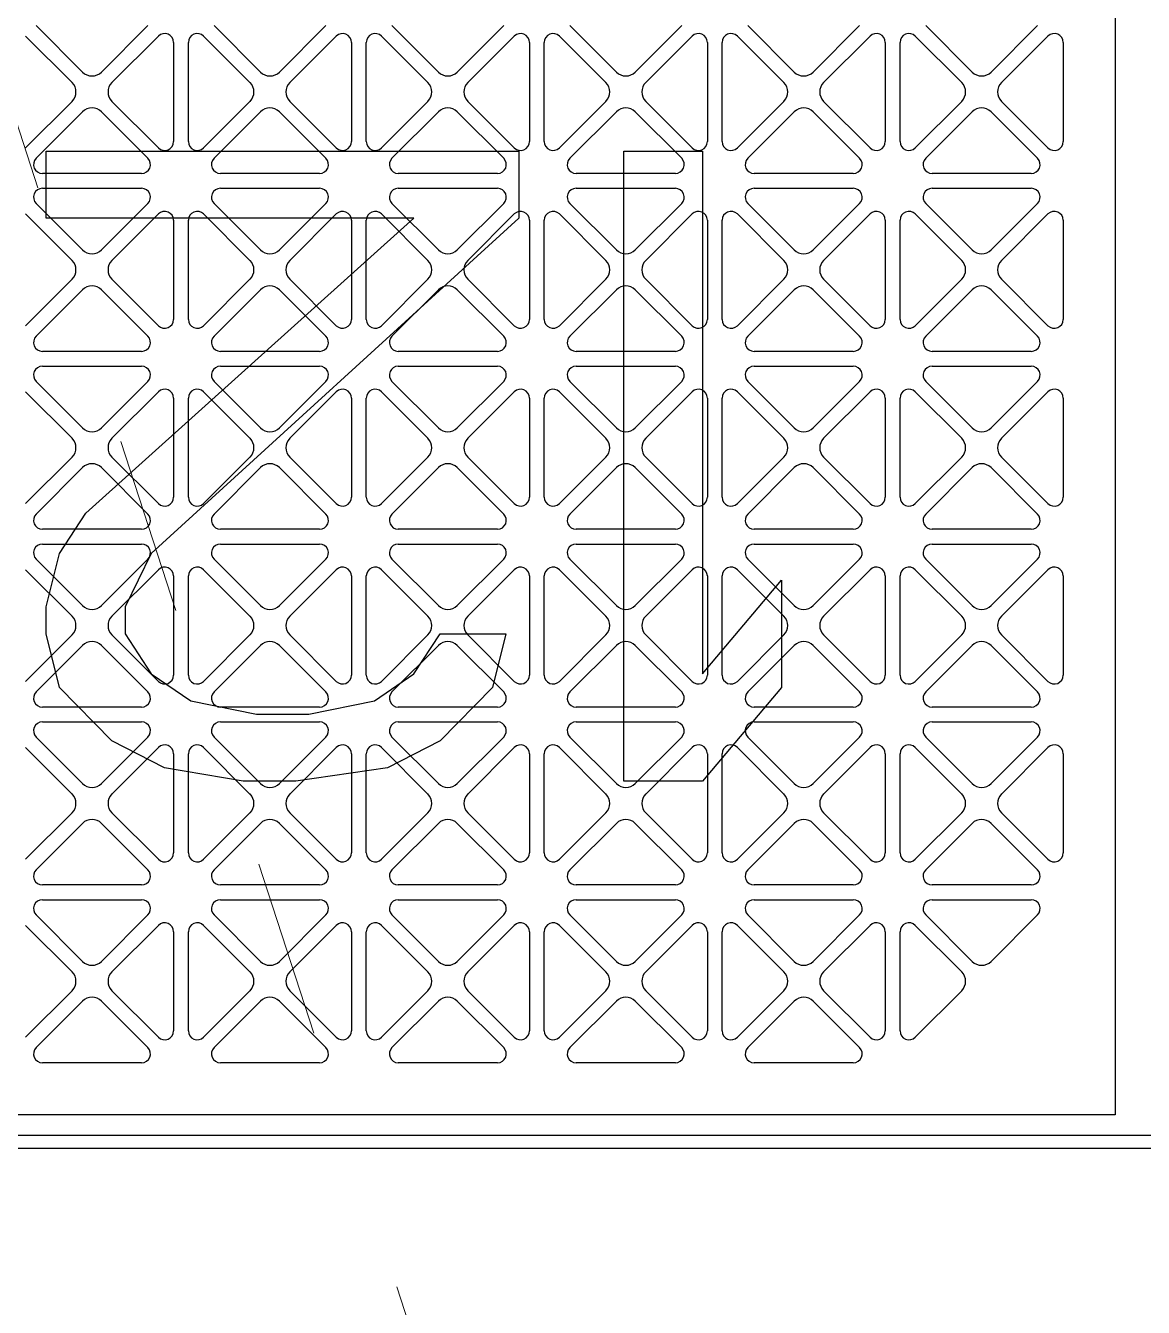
# Model space of a CAD drawing. Extents: x 59521 to 184406, y -1257 to 56672.
# Drawn here: x 89140.6 to 89291.4, y 15017 to 15190 of the extents above; entities that cross this region are included whole.
import ezdxf

# ---------------------------------------------------------------- set-up
doc = ezdxf.new("R2010")
doc.units = 0
doc.header["$MEASUREMENT"] = 0
doc.linetypes.add('ACAD_ISO03W100', pattern=[30, 12, -18])
doc.layers.get('0').update_dxf_attribs({"linetype": 'CONTINUOUS'})
doc.layers.add('4215-21678_0', color=7, linetype='CONTINUOUS')
doc.layers.add('THICK', color=7, linetype='CONTINUOUS', lineweight=0)

# ---------------------------------------------------------------- blocks, each defined once
blk = doc.blocks.new('ETRYRTERRTERWDDASW')
at = {"layer": 'THICK', "color": 1, "linetype": 'ACAD_ISO03W100', "ltscale": 2}
blk.add_line((214128.38, 51356.57), (213334.9, 48924.57), dxfattribs=at)
blk = doc.blocks.new('A$C5A9F4CD4')
at = {"layer": '4215-21678_0', "color": 87, "linetype": 'Continuous'}
for p, q in [((613.8, 1418.5), (613.8, 1238.5)), ((468.26, 1385.45), (474.53, 1379.19)), ((477.07, 1379.19), (483.34, 1385.45)), ((492.26, 1385.45), (498.53, 1379.19)), ((501.07, 1379.19), (507.34, 1385.45)), ((516.26, 1385.45), (522.53, 1379.19)), ((525.07, 1379.19), (531.34, 1385.45)), ((540.26, 1385.45), (546.53, 1379.19)), ((549.07, 1379.19), (555.34, 1385.45)), ((564.26, 1385.45), (570.53, 1379.19)), ((573.07, 1379.19), (579.34, 1385.45)), ((588.26, 1385.45), (594.53, 1379.19)), ((597.07, 1379.19), (603.34, 1385.45)), ((466.85, 1384.04), (473.11, 1377.77)), ((478.49, 1377.77), (484.75, 1384.04)), ((490.85, 1384.04), (497.11, 1377.77)), ((502.49, 1377.77), (508.75, 1384.04)), ((514.85, 1384.04), (521.11, 1377.77)), ((526.49, 1377.77), (532.75, 1384.04)), ((538.85, 1384.04), (545.11, 1377.77)), ((550.49, 1377.77), (556.75, 1384.04)), ((562.85, 1384.04), (569.11, 1377.77)), ((574.49, 1377.77), (580.75, 1384.04)), ((586.85, 1384.04), (593.11, 1377.77)), ((598.49, 1377.77), (604.75, 1384.04)), ((486.8, 1383.19), (486.8, 1369.81)), ((488.8, 1369.81), (488.8, 1383.19)), ((510.8, 1383.19), (510.8, 1369.81)), ((512.8, 1369.81), (512.8, 1383.19)), ((534.8, 1383.19), (534.8, 1369.81)), ((536.8, 1369.81), (536.8, 1383.19)), ((558.8, 1383.19), (558.8, 1369.81)), ((560.8, 1369.81), (560.8, 1383.19)), ((582.8, 1383.19), (582.8, 1369.81)), ((584.8, 1369.81), (584.8, 1383.19)), ((606.8, 1383.19), (606.8, 1369.81)), ((473.11, 1375.23), (466.85, 1368.96)), ((484.75, 1368.96), (478.49, 1375.23)), ((497.11, 1375.23), (490.85, 1368.96)), ((508.75, 1368.96), (502.49, 1375.23)), ((521.11, 1375.23), (514.85, 1368.96)), ((532.75, 1368.96), (526.49, 1375.23)), ((545.11, 1375.23), (538.85, 1368.96)), ((556.75, 1368.96), (550.49, 1375.23)), ((569.11, 1375.23), (562.85, 1368.96)), ((580.75, 1368.96), (574.49, 1375.23)), ((593.11, 1375.23), (586.85, 1368.96)), ((604.75, 1368.96), (598.49, 1375.23)), ((468.26, 1367.55), (474.53, 1373.81)), ((477.07, 1373.81), (483.34, 1367.55)), ((492.26, 1367.55), (498.53, 1373.81)), ((501.07, 1373.81), (507.34, 1367.55)), ((516.26, 1367.55), (522.53, 1373.81)), ((525.07, 1373.81), (531.34, 1367.55)), ((540.26, 1367.55), (546.53, 1373.81)), ((549.07, 1373.81), (555.34, 1367.55)), ((564.26, 1367.55), (570.53, 1373.81)), ((573.07, 1373.81), (579.34, 1367.55)), ((588.26, 1367.55), (594.53, 1373.81)), ((597.07, 1373.81), (603.34, 1367.55)), ((469.63, 1359.46), (469.63, 1368.5)), ((469.63, 1368.5), (533.38, 1368.5)), ((533.38, 1368.5), (533.38, 1359.46)), ((547.55, 1368.5), (558.17, 1368.5)), ((547.55, 1283.5), (547.55, 1368.5)), ((558.17, 1368.5), (558.17, 1297.97)), ((482.49, 1365.5), (469.11, 1365.5)), ((506.49, 1365.5), (493.11, 1365.5)), ((530.49, 1365.5), (517.11, 1365.5)), ((554.49, 1365.5), (541.11, 1365.5)), ((578.49, 1365.5), (565.11, 1365.5)), ((602.49, 1365.5), (589.11, 1365.5)), ((469.11, 1363.5), (482.49, 1363.5)), ((493.11, 1363.5), (506.49, 1363.5)), ((517.11, 1363.5), (530.49, 1363.5)), ((541.11, 1363.5), (554.49, 1363.5)), ((565.11, 1363.5), (578.49, 1363.5)), ((589.11, 1363.5), (602.49, 1363.5)), ((468.26, 1361.45), (474.53, 1355.19)), ((477.07, 1355.19), (483.34, 1361.45)), ((492.26, 1361.45), (498.53, 1355.19)), ((501.07, 1355.19), (507.34, 1361.45)), ((516.26, 1361.45), (522.53, 1355.19)), ((525.07, 1355.19), (531.34, 1361.45)), ((540.26, 1361.45), (546.53, 1355.19)), ((549.07, 1355.19), (555.34, 1361.45)), ((564.26, 1361.45), (570.53, 1355.19)), ((573.07, 1355.19), (579.34, 1361.45)), ((588.26, 1361.45), (594.53, 1355.19)), ((597.07, 1355.19), (603.34, 1361.45)), ((466.85, 1360.04), (473.11, 1353.77)), ((519.22, 1359.46), (469.63, 1359.46)), ((474.95, 1319.67), (519.22, 1359.46)), ((478.49, 1353.77), (484.75, 1360.04)), ((533.38, 1359.46), (483.8, 1314.24)), ((490.85, 1360.04), (497.11, 1353.77)), ((502.49, 1353.77), (508.75, 1360.04)), ((514.85, 1360.04), (521.11, 1353.77)), ((526.49, 1353.77), (532.75, 1360.04)), ((538.85, 1360.04), (545.11, 1353.77)), ((550.49, 1353.77), (556.75, 1360.04)), ((562.85, 1360.04), (569.11, 1353.77)), ((574.49, 1353.77), (580.75, 1360.04)), ((586.85, 1360.04), (593.11, 1353.77)), ((598.49, 1353.77), (604.75, 1360.04)), ((486.8, 1359.19), (486.8, 1345.81)), ((488.8, 1345.81), (488.8, 1359.19)), ((510.8, 1359.19), (510.8, 1345.81)), ((512.8, 1345.81), (512.8, 1359.19)), ((534.8, 1359.19), (534.8, 1345.81)), ((536.8, 1345.81), (536.8, 1359.19)), ((558.8, 1359.19), (558.8, 1345.81)), ((560.8, 1345.81), (560.8, 1359.19)), ((582.8, 1359.19), (582.8, 1345.81)), ((584.8, 1345.81), (584.8, 1359.19)), ((606.8, 1359.19), (606.8, 1345.81)), ((473.11, 1351.23), (466.85, 1344.96)), ((484.75, 1344.96), (478.49, 1351.23)), ((497.11, 1351.23), (490.85, 1344.96)), ((508.75, 1344.96), (502.49, 1351.23)), ((521.11, 1351.23), (514.85, 1344.96)), ((532.75, 1344.96), (526.49, 1351.23)), ((545.11, 1351.23), (538.85, 1344.96)), ((556.75, 1344.96), (550.49, 1351.23)), ((569.11, 1351.23), (562.85, 1344.96)), ((580.75, 1344.96), (574.49, 1351.23)), ((593.11, 1351.23), (586.85, 1344.96)), ((604.75, 1344.96), (598.49, 1351.23)), ((468.26, 1343.55), (474.53, 1349.81)), ((477.07, 1349.81), (483.34, 1343.55)), ((492.26, 1343.55), (498.53, 1349.81)), ((501.07, 1349.81), (507.34, 1343.55)), ((516.26, 1343.55), (522.53, 1349.81)), ((525.07, 1349.81), (531.34, 1343.55)), ((540.26, 1343.55), (546.53, 1349.81)), ((549.07, 1349.81), (555.34, 1343.55)), ((564.26, 1343.55), (570.53, 1349.81)), ((573.07, 1349.81), (579.34, 1343.55)), ((588.26, 1343.55), (594.53, 1349.81)), ((597.07, 1349.81), (603.34, 1343.55)), ((482.49, 1341.5), (469.11, 1341.5)), ((506.49, 1341.5), (493.11, 1341.5)), ((530.49, 1341.5), (517.11, 1341.5)), ((554.49, 1341.5), (541.11, 1341.5)), ((578.49, 1341.5), (565.11, 1341.5)), ((602.49, 1341.5), (589.11, 1341.5)), ((469.11, 1339.5), (482.49, 1339.5)), ((493.11, 1339.5), (506.49, 1339.5)), ((517.11, 1339.5), (530.49, 1339.5)), ((541.11, 1339.5), (554.49, 1339.5)), ((565.11, 1339.5), (578.49, 1339.5)), ((589.11, 1339.5), (602.49, 1339.5)), ((468.26, 1337.45), (474.53, 1331.19)), ((477.07, 1331.19), (483.34, 1337.45)), ((492.26, 1337.45), (498.53, 1331.19)), ((501.07, 1331.19), (507.34, 1337.45)), ((516.26, 1337.45), (522.53, 1331.19)), ((525.07, 1331.19), (531.34, 1337.45)), ((540.26, 1337.45), (546.53, 1331.19)), ((549.07, 1331.19), (555.34, 1337.45)), ((564.26, 1337.45), (570.53, 1331.19)), ((573.07, 1331.19), (579.34, 1337.45)), ((588.26, 1337.45), (594.53, 1331.19)), ((597.07, 1331.19), (603.34, 1337.45)), ((466.85, 1336.04), (473.11, 1329.77)), ((478.49, 1329.77), (484.75, 1336.04)), ((486.8, 1335.19), (486.8, 1321.81)), ((488.8, 1321.81), (488.8, 1335.19)), ((490.85, 1336.04), (497.11, 1329.77)), ((502.49, 1329.77), (508.75, 1336.04)), ((510.8, 1335.19), (510.8, 1321.81)), ((512.8, 1321.81), (512.8, 1335.19)), ((514.85, 1336.04), (521.11, 1329.77)), ((526.49, 1329.77), (532.75, 1336.04)), ((534.8, 1335.19), (534.8, 1321.81)), ((536.8, 1321.81), (536.8, 1335.19)), ((538.85, 1336.04), (545.11, 1329.77)), ((550.49, 1329.77), (556.75, 1336.04)), ((558.8, 1335.19), (558.8, 1321.81)), ((560.8, 1321.81), (560.8, 1335.19)), ((562.85, 1336.04), (569.11, 1329.77)), ((574.49, 1329.77), (580.75, 1336.04)), ((582.8, 1335.19), (582.8, 1321.81)), ((584.8, 1321.81), (584.8, 1335.19)), ((586.85, 1336.04), (593.11, 1329.77)), ((598.49, 1329.77), (604.75, 1336.04)), ((606.8, 1335.19), (606.8, 1321.81)), ((473.11, 1327.23), (466.85, 1320.96)), ((484.75, 1320.96), (478.49, 1327.23)), ((497.11, 1327.23), (490.85, 1320.96)), ((508.75, 1320.96), (502.49, 1327.23)), ((521.11, 1327.23), (514.85, 1320.96)), ((532.75, 1320.96), (526.49, 1327.23)), ((545.11, 1327.23), (538.85, 1320.96)), ((556.75, 1320.96), (550.49, 1327.23)), ((569.11, 1327.23), (562.85, 1320.96)), ((580.75, 1320.96), (574.49, 1327.23)), ((593.11, 1327.23), (586.85, 1320.96)), ((604.75, 1320.96), (598.49, 1327.23)), ((468.26, 1319.55), (474.53, 1325.81)), ((477.07, 1325.81), (483.34, 1319.55)), ((492.26, 1319.55), (498.53, 1325.81)), ((501.07, 1325.81), (507.34, 1319.55)), ((516.26, 1319.55), (522.53, 1325.81)), ((525.07, 1325.81), (531.34, 1319.55)), ((540.26, 1319.55), (546.53, 1325.81)), ((549.07, 1325.81), (555.34, 1319.55)), ((564.26, 1319.55), (570.53, 1325.81)), ((573.07, 1325.81), (579.34, 1319.55)), ((588.26, 1319.55), (594.53, 1325.81)), ((597.07, 1325.81), (603.34, 1319.55)), ((471.4, 1314.24), (474.95, 1319.67)), ((482.49, 1317.5), (469.11, 1317.5)), ((506.49, 1317.5), (493.11, 1317.5)), ((530.49, 1317.5), (517.11, 1317.5)), ((554.49, 1317.5), (541.11, 1317.5)), ((578.49, 1317.5), (565.11, 1317.5)), ((602.49, 1317.5), (589.11, 1317.5)), ((469.11, 1315.5), (482.49, 1315.5)), ((493.11, 1315.5), (506.49, 1315.5)), ((517.11, 1315.5), (530.49, 1315.5)), ((541.11, 1315.5), (554.49, 1315.5)), ((565.11, 1315.5), (578.49, 1315.5)), ((589.11, 1315.5), (602.49, 1315.5)), ((468.26, 1313.45), (474.53, 1307.19)), ((469.63, 1307.01), (471.4, 1314.24)), ((477.07, 1307.19), (483.34, 1313.45)), ((483.8, 1314.24), (480.26, 1307.01)), ((492.26, 1313.45), (498.53, 1307.19)), ((501.07, 1307.19), (507.34, 1313.45)), ((516.26, 1313.45), (522.53, 1307.19)), ((525.07, 1307.19), (531.34, 1313.45)), ((540.26, 1313.45), (546.53, 1307.19)), ((549.07, 1307.19), (555.34, 1313.45)), ((564.26, 1313.45), (570.53, 1307.19)), ((573.07, 1307.19), (579.34, 1313.45)), ((588.26, 1313.45), (594.53, 1307.19)), ((597.07, 1307.19), (603.34, 1313.45)), ((466.85, 1312.04), (473.11, 1305.77)), ((478.49, 1305.77), (484.75, 1312.04)), ((486.8, 1311.19), (486.8, 1297.81)), ((488.8, 1297.81), (488.8, 1311.19)), ((490.85, 1312.04), (497.11, 1305.77)), ((502.49, 1305.77), (508.75, 1312.04)), ((510.8, 1311.19), (510.8, 1297.81)), ((512.8, 1297.81), (512.8, 1311.19)), ((514.85, 1312.04), (521.11, 1305.77)), ((526.49, 1305.77), (532.75, 1312.04)), ((534.8, 1311.19), (534.8, 1297.81)), ((536.8, 1297.81), (536.8, 1311.19)), ((538.85, 1312.04), (545.11, 1305.77)), ((550.49, 1305.77), (556.75, 1312.04)), ((558.8, 1311.19), (558.8, 1297.81)), ((560.8, 1297.81), (560.8, 1311.19)), ((562.85, 1312.04), (569.11, 1305.77)), ((574.49, 1305.77), (580.75, 1312.04)), ((582.8, 1311.19), (582.8, 1297.81)), ((584.8, 1297.81), (584.8, 1311.19)), ((586.85, 1312.04), (593.11, 1305.77)), ((598.49, 1305.77), (604.75, 1312.04)), ((606.8, 1311.19), (606.8, 1297.81)), ((558.17, 1297.97), (568.8, 1310.63)), ((568.8, 1310.63), (568.8, 1296.16)), ((469.63, 1303.39), (469.63, 1307.01)), ((480.26, 1307.01), (480.26, 1303.39)), ((473.11, 1303.23), (466.85, 1296.96)), ((471.4, 1296.16), (469.63, 1303.39)), ((484.75, 1296.96), (478.49, 1303.23)), ((480.26, 1303.39), (483.8, 1297.97)), ((497.11, 1303.23), (490.85, 1296.96)), ((508.75, 1296.96), (502.49, 1303.23)), ((521.11, 1303.23), (514.85, 1296.96)), ((519.22, 1297.97), (522.76, 1303.39)), ((522.76, 1303.39), (531.61, 1303.39)), ((532.75, 1296.96), (526.49, 1303.23)), ((531.61, 1303.39), (529.84, 1296.16)), ((545.11, 1303.23), (538.85, 1296.96)), ((556.75, 1296.96), (550.49, 1303.23)), ((569.11, 1303.23), (562.85, 1296.96)), ((580.75, 1296.96), (574.49, 1303.23)), ((593.11, 1303.23), (586.85, 1296.96)), ((604.75, 1296.96), (598.49, 1303.23)), ((468.26, 1295.55), (474.53, 1301.81)), ((477.07, 1301.81), (483.34, 1295.55)), ((492.26, 1295.55), (498.53, 1301.81)), ((501.07, 1301.81), (507.34, 1295.55)), ((516.26, 1295.55), (522.53, 1301.81)), ((525.07, 1301.81), (531.34, 1295.55)), ((540.26, 1295.55), (546.53, 1301.81)), ((549.07, 1301.81), (555.34, 1295.55)), ((564.26, 1295.55), (570.53, 1301.81)), ((573.07, 1301.81), (579.34, 1295.55)), ((588.26, 1295.55), (594.53, 1301.81)), ((597.07, 1301.81), (603.34, 1295.55)), ((483.8, 1297.97), (489.11, 1294.35)), ((513.9, 1294.35), (519.22, 1297.97)), ((478.49, 1288.93), (471.4, 1296.16)), ((529.84, 1296.16), (522.76, 1288.93)), ((568.8, 1296.16), (558.17, 1283.5)), ((489.11, 1294.35), (497.97, 1292.54)), ((505.05, 1292.54), (513.9, 1294.35)), ((482.49, 1293.5), (469.11, 1293.5)), ((506.49, 1293.5), (493.11, 1293.5)), ((497.97, 1292.54), (505.05, 1292.54)), ((530.49, 1293.5), (517.11, 1293.5)), ((554.49, 1293.5), (541.11, 1293.5)), ((578.49, 1293.5), (565.11, 1293.5)), ((602.49, 1293.5), (589.11, 1293.5)), ((469.11, 1291.5), (482.49, 1291.5)), ((493.11, 1291.5), (506.49, 1291.5)), ((517.11, 1291.5), (530.49, 1291.5)), ((541.11, 1291.5), (554.49, 1291.5)), ((565.11, 1291.5), (578.49, 1291.5)), ((589.11, 1291.5), (602.49, 1291.5)), ((468.26, 1289.45), (474.53, 1283.19)), ((477.07, 1283.19), (483.34, 1289.45)), ((485.57, 1285.31), (478.49, 1288.93)), ((492.26, 1289.45), (498.53, 1283.19)), ((501.07, 1283.19), (507.34, 1289.45)), ((522.76, 1288.93), (515.67, 1285.31)), ((516.26, 1289.45), (522.53, 1283.19)), ((525.07, 1283.19), (531.34, 1289.45)), ((540.26, 1289.45), (546.53, 1283.19)), ((549.07, 1283.19), (555.34, 1289.45)), ((564.26, 1289.45), (570.53, 1283.19)), ((573.07, 1283.19), (579.34, 1289.45)), ((588.26, 1289.45), (594.53, 1283.19)), ((597.07, 1283.19), (603.34, 1289.45)), ((466.85, 1288.04), (473.11, 1281.77)), ((478.49, 1281.77), (484.75, 1288.04)), ((486.8, 1287.19), (486.8, 1273.81)), ((488.8, 1273.81), (488.8, 1287.19)), ((490.85, 1288.04), (497.11, 1281.77)), ((502.49, 1281.77), (508.75, 1288.04)), ((510.8, 1287.19), (510.8, 1273.81)), ((512.8, 1273.81), (512.8, 1287.19)), ((514.85, 1288.04), (521.11, 1281.77)), ((526.49, 1281.77), (532.75, 1288.04)), ((534.8, 1287.19), (534.8, 1273.81)), ((536.8, 1273.81), (536.8, 1287.19)), ((538.85, 1288.04), (545.11, 1281.77)), ((550.49, 1281.77), (556.75, 1288.04)), ((558.8, 1287.19), (558.8, 1273.81)), ((560.8, 1273.81), (560.8, 1287.19)), ((562.85, 1288.04), (569.11, 1281.77)), ((574.49, 1281.77), (580.75, 1288.04)), ((582.8, 1287.19), (582.8, 1273.81)), ((584.8, 1273.81), (584.8, 1287.19)), ((586.85, 1288.04), (593.11, 1281.77)), ((598.49, 1281.77), (604.75, 1288.04)), ((606.8, 1287.19), (606.8, 1273.81)), ((496.2, 1283.5), (485.57, 1285.31)), ((515.67, 1285.31), (503.28, 1283.5)), ((503.28, 1283.5), (496.2, 1283.5)), ((558.17, 1283.5), (547.55, 1283.5)), ((473.11, 1279.23), (466.85, 1272.96)), ((484.75, 1272.96), (478.49, 1279.23)), ((497.11, 1279.23), (490.85, 1272.96)), ((508.75, 1272.96), (502.49, 1279.23)), ((521.11, 1279.23), (514.85, 1272.96)), ((532.75, 1272.96), (526.49, 1279.23)), ((545.11, 1279.23), (538.85, 1272.96)), ((556.75, 1272.96), (550.49, 1279.23)), ((569.11, 1279.23), (562.85, 1272.96)), ((580.75, 1272.96), (574.49, 1279.23)), ((593.11, 1279.23), (586.85, 1272.96)), ((604.75, 1272.96), (598.49, 1279.23)), ((468.26, 1271.55), (474.53, 1277.81)), ((477.07, 1277.81), (483.34, 1271.55)), ((492.26, 1271.55), (498.53, 1277.81)), ((501.07, 1277.81), (507.34, 1271.55)), ((516.26, 1271.55), (522.53, 1277.81)), ((525.07, 1277.81), (531.34, 1271.55)), ((540.26, 1271.55), (546.53, 1277.81)), ((549.07, 1277.81), (555.34, 1271.55)), ((564.26, 1271.55), (570.53, 1277.81)), ((573.07, 1277.81), (579.34, 1271.55)), ((588.26, 1271.55), (594.53, 1277.81)), ((597.07, 1277.81), (603.34, 1271.55)), ((482.49, 1269.5), (469.11, 1269.5)), ((506.49, 1269.5), (493.11, 1269.5)), ((530.49, 1269.5), (517.11, 1269.5)), ((554.49, 1269.5), (541.11, 1269.5)), ((578.49, 1269.5), (565.11, 1269.5)), ((602.49, 1269.5), (589.11, 1269.5)), ((469.11, 1267.5), (482.49, 1267.5)), ((493.11, 1267.5), (506.49, 1267.5)), ((517.11, 1267.5), (530.49, 1267.5)), ((541.11, 1267.5), (554.49, 1267.5)), ((565.11, 1267.5), (578.49, 1267.5)), ((589.11, 1267.5), (602.49, 1267.5)), ((468.26, 1265.45), (474.53, 1259.19)), ((477.07, 1259.19), (483.34, 1265.45)), ((492.26, 1265.45), (498.53, 1259.19)), ((501.07, 1259.19), (507.34, 1265.45)), ((516.26, 1265.45), (522.53, 1259.19)), ((525.07, 1259.19), (531.34, 1265.45)), ((540.26, 1265.45), (546.53, 1259.19)), ((549.07, 1259.19), (555.34, 1265.45)), ((564.26, 1265.45), (570.53, 1259.19)), ((573.07, 1259.19), (579.34, 1265.45)), ((588.26, 1265.45), (594.53, 1259.19)), ((597.07, 1259.19), (603.34, 1265.45)), ((466.85, 1264.04), (473.11, 1257.77)), ((478.49, 1257.77), (484.75, 1264.04)), ((486.8, 1263.19), (486.8, 1249.81)), ((488.8, 1249.81), (488.8, 1263.19)), ((490.85, 1264.04), (497.11, 1257.77)), ((502.49, 1257.77), (508.75, 1264.04)), ((510.8, 1263.19), (510.8, 1249.81)), ((512.8, 1249.81), (512.8, 1263.19)), ((514.85, 1264.04), (521.11, 1257.77)), ((526.49, 1257.77), (532.75, 1264.04)), ((534.8, 1263.19), (534.8, 1249.81)), ((536.8, 1249.81), (536.8, 1263.19)), ((538.85, 1264.04), (545.11, 1257.77)), ((550.49, 1257.77), (556.75, 1264.04)), ((558.8, 1263.19), (558.8, 1249.81)), ((560.8, 1249.81), (560.8, 1263.19)), ((562.85, 1264.04), (569.11, 1257.77)), ((574.49, 1257.77), (580.75, 1264.04)), ((582.8, 1263.19), (582.8, 1249.81)), ((584.8, 1249.81), (584.8, 1263.19)), ((586.85, 1264.04), (593.11, 1257.77)), ((473.11, 1255.23), (466.85, 1248.96)), ((484.75, 1248.96), (478.49, 1255.23)), ((497.11, 1255.23), (490.85, 1248.96)), ((508.75, 1248.96), (502.49, 1255.23)), ((521.11, 1255.23), (514.85, 1248.96)), ((532.75, 1248.96), (526.49, 1255.23)), ((545.11, 1255.23), (538.85, 1248.96)), ((556.75, 1248.96), (550.49, 1255.23)), ((569.11, 1255.23), (562.85, 1248.96)), ((580.75, 1248.96), (574.49, 1255.23)), ((593.11, 1255.23), (586.85, 1248.96)), ((468.26, 1247.55), (474.53, 1253.81)), ((477.07, 1253.81), (483.34, 1247.55)), ((492.26, 1247.55), (498.53, 1253.81)), ((501.07, 1253.81), (507.34, 1247.55)), ((516.26, 1247.55), (522.53, 1253.81)), ((525.07, 1253.81), (531.34, 1247.55)), ((540.26, 1247.55), (546.53, 1253.81)), ((549.07, 1253.81), (555.34, 1247.55)), ((564.26, 1247.55), (570.53, 1253.81)), ((573.07, 1253.81), (579.34, 1247.55)), ((482.49, 1245.5), (469.11, 1245.5)), ((506.49, 1245.5), (493.11, 1245.5)), ((530.49, 1245.5), (517.11, 1245.5)), ((554.49, 1245.5), (541.11, 1245.5)), ((578.49, 1245.5), (565.11, 1245.5)), ((613.8, 1238.5), (173.8, 1238.5)), ((648.1, 1235.7), (159.5, 1235.7)), ((137.3, 1234), (670.3, 1234))]:
    blk.add_line(p, q, dxfattribs=at)
for centre, radius, start, end in [((485.6, 1383.19), 1.2, 0, 135), ((490, 1383.19), 1.2, 45, 180), ((509.6, 1383.19), 1.2, 0, 135), ((514, 1383.19), 1.2, 45, 180), ((533.6, 1383.19), 1.2, 0, 135), ((538, 1383.19), 1.2, 45, 180), ((557.6, 1383.19), 1.2, 0, 135), ((562, 1383.19), 1.2, 45, 180), ((581.6, 1383.19), 1.2, 0, 135), ((586, 1383.19), 1.2, 45, 180), ((605.6, 1383.19), 1.2, 0, 135), ((475.8, 1380.46), 1.8, 225, 315), ((499.8, 1380.46), 1.8, 225, 315), ((523.8, 1380.46), 1.8, 225, 315), ((547.8, 1380.46), 1.8, 225, 315), ((571.8, 1380.46), 1.8, 225, 315), ((595.8, 1380.46), 1.8, 225, 315), ((471.84, 1376.5), 1.8, 315, 45), ((479.76, 1376.5), 1.8, 135, 225), ((495.84, 1376.5), 1.8, 315, 45), ((503.76, 1376.5), 1.8, 135, 225), ((519.84, 1376.5), 1.8, 315, 45), ((527.76, 1376.5), 1.8, 135, 225), ((543.84, 1376.5), 1.8, 315, 45), ((551.76, 1376.5), 1.8, 135, 225), ((567.84, 1376.5), 1.8, 315, 45), ((575.76, 1376.5), 1.8, 135, 225), ((591.84, 1376.5), 1.8, 315, 45), ((599.76, 1376.5), 1.8, 135, 225), ((475.8, 1372.54), 1.8, 45, 135), ((499.8, 1372.54), 1.8, 45, 135), ((523.8, 1372.54), 1.8, 45, 135), ((547.8, 1372.54), 1.8, 45, 135), ((571.8, 1372.54), 1.8, 45, 135), ((595.8, 1372.54), 1.8, 45, 135), ((485.6, 1369.81), 1.2, 225, 0), ((490, 1369.81), 1.2, 180, 315), ((509.6, 1369.81), 1.2, 225, 0), ((514, 1369.81), 1.2, 180, 315), ((533.6, 1369.81), 1.2, 225, 0), ((538, 1369.81), 1.2, 180, 315), ((557.6, 1369.81), 1.2, 225, 0), ((562, 1369.81), 1.2, 180, 315), ((581.6, 1369.81), 1.2, 225, 0), ((586, 1369.81), 1.2, 180, 315), ((605.6, 1369.81), 1.2, 225, 0), ((469.11, 1366.7), 1.2, 135, 270), ((482.49, 1366.7), 1.2, 270, 45), ((493.11, 1366.7), 1.2, 135, 270), ((506.49, 1366.7), 1.2, 270, 45), ((517.11, 1366.7), 1.2, 135, 270), ((530.49, 1366.7), 1.2, 270, 45), ((541.11, 1366.7), 1.2, 135, 270), ((554.49, 1366.7), 1.2, 270, 45), ((565.11, 1366.7), 1.2, 135, 270), ((578.49, 1366.7), 1.2, 270, 45), ((589.11, 1366.7), 1.2, 135, 270), ((602.49, 1366.7), 1.2, 270, 45), ((469.11, 1362.3), 1.2, 90, 225), ((482.49, 1362.3), 1.2, 315, 90), ((493.11, 1362.3), 1.2, 90, 225), ((506.49, 1362.3), 1.2, 315, 90), ((517.11, 1362.3), 1.2, 90, 225), ((530.49, 1362.3), 1.2, 315, 90), ((541.11, 1362.3), 1.2, 90, 225), ((554.49, 1362.3), 1.2, 315, 90), ((565.11, 1362.3), 1.2, 90, 225), ((578.49, 1362.3), 1.2, 315, 90), ((589.11, 1362.3), 1.2, 90, 225), ((602.49, 1362.3), 1.2, 315, 90), ((485.6, 1359.19), 1.2, 0, 135), ((490, 1359.19), 1.2, 45, 180), ((509.6, 1359.19), 1.2, 0, 135), ((514, 1359.19), 1.2, 45, 180), ((533.6, 1359.19), 1.2, 0, 135), ((538, 1359.19), 1.2, 45, 180), ((557.6, 1359.19), 1.2, 0, 135), ((562, 1359.19), 1.2, 45, 180), ((581.6, 1359.19), 1.2, 0, 135), ((586, 1359.19), 1.2, 45, 180), ((605.6, 1359.19), 1.2, 0, 135), ((475.8, 1356.46), 1.8, 225, 315), ((499.8, 1356.46), 1.8, 225, 315), ((523.8, 1356.46), 1.8, 225, 315), ((547.8, 1356.46), 1.8, 225, 315), ((571.8, 1356.46), 1.8, 225, 315), ((595.8, 1356.46), 1.8, 225, 315), ((471.84, 1352.5), 1.8, 315, 45), ((479.76, 1352.5), 1.8, 135, 225), ((495.84, 1352.5), 1.8, 315, 45), ((503.76, 1352.5), 1.8, 135, 225), ((519.84, 1352.5), 1.8, 315, 45), ((527.76, 1352.5), 1.8, 135, 225), ((543.84, 1352.5), 1.8, 315, 45), ((551.76, 1352.5), 1.8, 135, 225), ((567.84, 1352.5), 1.8, 315, 45), ((575.76, 1352.5), 1.8, 135, 225), ((591.84, 1352.5), 1.8, 315, 45), ((599.76, 1352.5), 1.8, 135, 225), ((475.8, 1348.54), 1.8, 45, 135), ((499.8, 1348.54), 1.8, 45, 135), ((523.8, 1348.54), 1.8, 45, 135), ((547.8, 1348.54), 1.8, 45, 135), ((571.8, 1348.54), 1.8, 45, 135), ((595.8, 1348.54), 1.8, 45, 135), ((485.6, 1345.81), 1.2, 225, 0), ((490, 1345.81), 1.2, 180, 315), ((509.6, 1345.81), 1.2, 225, 0), ((514, 1345.81), 1.2, 180, 315), ((533.6, 1345.81), 1.2, 225, 0), ((538, 1345.81), 1.2, 180, 315), ((557.6, 1345.81), 1.2, 225, 0), ((562, 1345.81), 1.2, 180, 315), ((581.6, 1345.81), 1.2, 225, 0), ((586, 1345.81), 1.2, 180, 315), ((605.6, 1345.81), 1.2, 225, 0), ((469.11, 1342.7), 1.2, 135, 270), ((482.49, 1342.7), 1.2, 270, 45), ((493.11, 1342.7), 1.2, 135, 270), ((506.49, 1342.7), 1.2, 270, 45), ((517.11, 1342.7), 1.2, 135, 270), ((530.49, 1342.7), 1.2, 270, 45), ((541.11, 1342.7), 1.2, 135, 270), ((554.49, 1342.7), 1.2, 270, 45), ((565.11, 1342.7), 1.2, 135, 270), ((578.49, 1342.7), 1.2, 270, 45), ((589.11, 1342.7), 1.2, 135, 270), ((602.49, 1342.7), 1.2, 270, 45), ((469.11, 1338.3), 1.2, 90, 225), ((482.49, 1338.3), 1.2, 315, 90), ((493.11, 1338.3), 1.2, 90, 225), ((506.49, 1338.3), 1.2, 315, 90), ((517.11, 1338.3), 1.2, 90, 225), ((530.49, 1338.3), 1.2, 315, 90), ((541.11, 1338.3), 1.2, 90, 225), ((554.49, 1338.3), 1.2, 315, 90), ((565.11, 1338.3), 1.2, 90, 225), ((578.49, 1338.3), 1.2, 315, 90), ((589.11, 1338.3), 1.2, 90, 225), ((602.49, 1338.3), 1.2, 315, 90), ((485.6, 1335.19), 1.2, 0, 135), ((490, 1335.19), 1.2, 45, 180), ((509.6, 1335.19), 1.2, 0, 135), ((514, 1335.19), 1.2, 45, 180), ((533.6, 1335.19), 1.2, 0, 135), ((538, 1335.19), 1.2, 45, 180), ((557.6, 1335.19), 1.2, 0, 135), ((562, 1335.19), 1.2, 45, 180), ((581.6, 1335.19), 1.2, 0, 135), ((586, 1335.19), 1.2, 45, 180), ((605.6, 1335.19), 1.2, 0, 135), ((475.8, 1332.46), 1.8, 225, 315), ((499.8, 1332.46), 1.8, 225, 315), ((523.8, 1332.46), 1.8, 225, 315), ((547.8, 1332.46), 1.8, 225, 315), ((571.8, 1332.46), 1.8, 225, 315), ((595.8, 1332.46), 1.8, 225, 315), ((471.84, 1328.5), 1.8, 315, 45), ((479.76, 1328.5), 1.8, 135, 225), ((495.84, 1328.5), 1.8, 315, 45), ((503.76, 1328.5), 1.8, 135, 225), ((519.84, 1328.5), 1.8, 315, 45), ((527.76, 1328.5), 1.8, 135, 225), ((543.84, 1328.5), 1.8, 315, 45), ((551.76, 1328.5), 1.8, 135, 225), ((567.84, 1328.5), 1.8, 315, 45), ((575.76, 1328.5), 1.8, 135, 225), ((591.84, 1328.5), 1.8, 315, 45), ((599.76, 1328.5), 1.8, 135, 225), ((475.8, 1324.54), 1.8, 45, 135), ((499.8, 1324.54), 1.8, 45, 135), ((523.8, 1324.54), 1.8, 45, 135), ((547.8, 1324.54), 1.8, 45, 135), ((571.8, 1324.54), 1.8, 45, 135), ((595.8, 1324.54), 1.8, 45, 135), ((485.6, 1321.81), 1.2, 225, 0), ((490, 1321.81), 1.2, 180, 315), ((509.6, 1321.81), 1.2, 225, 0), ((514, 1321.81), 1.2, 180, 315), ((533.6, 1321.81), 1.2, 225, 0), ((538, 1321.81), 1.2, 180, 315), ((557.6, 1321.81), 1.2, 225, 0), ((562, 1321.81), 1.2, 180, 315), ((581.6, 1321.81), 1.2, 225, 0), ((586, 1321.81), 1.2, 180, 315), ((605.6, 1321.81), 1.2, 225, 0), ((469.11, 1318.7), 1.2, 135, 270), ((482.49, 1318.7), 1.2, 270, 45), ((493.11, 1318.7), 1.2, 135, 270), ((506.49, 1318.7), 1.2, 270, 45), ((517.11, 1318.7), 1.2, 135, 270), ((530.49, 1318.7), 1.2, 270, 45), ((541.11, 1318.7), 1.2, 135, 270), ((554.49, 1318.7), 1.2, 270, 45), ((565.11, 1318.7), 1.2, 135, 270), ((578.49, 1318.7), 1.2, 270, 45), ((589.11, 1318.7), 1.2, 135, 270), ((602.49, 1318.7), 1.2, 270, 45), ((469.11, 1314.3), 1.2, 90, 225), ((482.49, 1314.3), 1.2, 315, 90), ((493.11, 1314.3), 1.2, 90, 225), ((506.49, 1314.3), 1.2, 315, 90), ((517.11, 1314.3), 1.2, 90, 225), ((530.49, 1314.3), 1.2, 315, 90), ((541.11, 1314.3), 1.2, 90, 225), ((554.49, 1314.3), 1.2, 315, 90), ((565.11, 1314.3), 1.2, 90, 225), ((578.49, 1314.3), 1.2, 315, 90), ((589.11, 1314.3), 1.2, 90, 225), ((602.49, 1314.3), 1.2, 315, 90), ((485.6, 1311.19), 1.2, 0, 135), ((490, 1311.19), 1.2, 45, 180), ((509.6, 1311.19), 1.2, 0, 135), ((514, 1311.19), 1.2, 45, 180), ((533.6, 1311.19), 1.2, 0, 135), ((538, 1311.19), 1.2, 45, 180), ((557.6, 1311.19), 1.2, 0, 135), ((562, 1311.19), 1.2, 45, 180), ((581.6, 1311.19), 1.2, 0, 135), ((586, 1311.19), 1.2, 45, 180), ((605.6, 1311.19), 1.2, 0, 135), ((475.8, 1308.46), 1.8, 225, 315), ((499.8, 1308.46), 1.8, 225, 315), ((523.8, 1308.46), 1.8, 225, 315), ((547.8, 1308.46), 1.8, 225, 315), ((571.8, 1308.46), 1.8, 225, 315), ((595.8, 1308.46), 1.8, 225, 315), ((471.84, 1304.5), 1.8, 315, 45), ((479.76, 1304.5), 1.8, 135, 225), ((495.84, 1304.5), 1.8, 315, 45), ((503.76, 1304.5), 1.8, 135, 225), ((519.84, 1304.5), 1.8, 315, 45), ((527.76, 1304.5), 1.8, 135, 225), ((543.84, 1304.5), 1.8, 315, 45), ((551.76, 1304.5), 1.8, 135, 225), ((567.84, 1304.5), 1.8, 315, 45), ((575.76, 1304.5), 1.8, 135, 225), ((591.84, 1304.5), 1.8, 315, 45), ((599.76, 1304.5), 1.8, 135, 225), ((475.8, 1300.54), 1.8, 45, 135), ((499.8, 1300.54), 1.8, 45, 135), ((523.8, 1300.54), 1.8, 45, 135), ((547.8, 1300.54), 1.8, 45, 135), ((571.8, 1300.54), 1.8, 45, 135), ((595.8, 1300.54), 1.8, 45, 135), ((485.6, 1297.81), 1.2, 225, 0), ((490, 1297.81), 1.2, 180, 315), ((509.6, 1297.81), 1.2, 225, 0), ((514, 1297.81), 1.2, 180, 315), ((533.6, 1297.81), 1.2, 225, 0), ((538, 1297.81), 1.2, 180, 315), ((557.6, 1297.81), 1.2, 225, 0), ((562, 1297.81), 1.2, 180, 315), ((581.6, 1297.81), 1.2, 225, 0), ((586, 1297.81), 1.2, 180, 315), ((605.6, 1297.81), 1.2, 225, 0), ((469.11, 1294.7), 1.2, 135, 270), ((482.49, 1294.7), 1.2, 270, 45), ((493.11, 1294.7), 1.2, 135, 270), ((506.49, 1294.7), 1.2, 270, 45), ((517.11, 1294.7), 1.2, 135, 270), ((530.49, 1294.7), 1.2, 270, 45), ((541.11, 1294.7), 1.2, 135, 270), ((554.49, 1294.7), 1.2, 270, 45), ((565.11, 1294.7), 1.2, 135, 270), ((578.49, 1294.7), 1.2, 270, 45), ((589.11, 1294.7), 1.2, 135, 270), ((602.49, 1294.7), 1.2, 270, 45), ((469.11, 1290.3), 1.2, 90, 225), ((482.49, 1290.3), 1.2, 315, 90), ((493.11, 1290.3), 1.2, 90, 225), ((506.49, 1290.3), 1.2, 315, 90), ((517.11, 1290.3), 1.2, 90, 225), ((530.49, 1290.3), 1.2, 315, 90), ((541.11, 1290.3), 1.2, 90, 225), ((554.49, 1290.3), 1.2, 315, 90), ((565.11, 1290.3), 1.2, 90, 225), ((578.49, 1290.3), 1.2, 315, 90), ((589.11, 1290.3), 1.2, 90, 225), ((602.49, 1290.3), 1.2, 315, 90), ((485.6, 1287.19), 1.2, 0, 135), ((490, 1287.19), 1.2, 45, 180), ((509.6, 1287.19), 1.2, 0, 135), ((514, 1287.19), 1.2, 45, 180), ((533.6, 1287.19), 1.2, 0, 135), ((538, 1287.19), 1.2, 45, 180), ((557.6, 1287.19), 1.2, 0, 135), ((562, 1287.19), 1.2, 45, 180), ((581.6, 1287.19), 1.2, 0, 135), ((586, 1287.19), 1.2, 45, 180), ((605.6, 1287.19), 1.2, 0, 135), ((471.84, 1280.5), 1.8, 315, 45), ((475.8, 1284.46), 1.8, 225, 315), ((479.76, 1280.5), 1.8, 135, 225), ((495.84, 1280.5), 1.8, 315, 45), ((499.8, 1284.46), 1.8, 225, 315), ((503.76, 1280.5), 1.8, 135, 225), ((519.84, 1280.5), 1.8, 315, 45), ((523.8, 1284.46), 1.8, 225, 315), ((527.76, 1280.5), 1.8, 135, 225), ((543.84, 1280.5), 1.8, 315, 45), ((547.8, 1284.46), 1.8, 225, 315), ((551.76, 1280.5), 1.8, 135, 225), ((567.84, 1280.5), 1.8, 315, 45), ((571.8, 1284.46), 1.8, 225, 315), ((575.76, 1280.5), 1.8, 135, 225), ((591.84, 1280.5), 1.8, 315, 45), ((595.8, 1284.46), 1.8, 225, 315), ((599.76, 1280.5), 1.8, 135, 225), ((475.8, 1276.54), 1.8, 45, 135), ((499.8, 1276.54), 1.8, 45, 135), ((523.8, 1276.54), 1.8, 45, 135), ((547.8, 1276.54), 1.8, 45, 135), ((571.8, 1276.54), 1.8, 45, 135), ((595.8, 1276.54), 1.8, 45, 135), ((485.6, 1273.81), 1.2, 225, 0), ((490, 1273.81), 1.2, 180, 315), ((509.6, 1273.81), 1.2, 225, 0), ((514, 1273.81), 1.2, 180, 315), ((533.6, 1273.81), 1.2, 225, 0), ((538, 1273.81), 1.2, 180, 315), ((557.6, 1273.81), 1.2, 225, 0), ((562, 1273.81), 1.2, 180, 315), ((581.6, 1273.81), 1.2, 225, 0), ((586, 1273.81), 1.2, 180, 315), ((605.6, 1273.81), 1.2, 225, 0), ((469.11, 1270.7), 1.2, 135, 270), ((482.49, 1270.7), 1.2, 270, 45), ((493.11, 1270.7), 1.2, 135, 270), ((506.49, 1270.7), 1.2, 270, 45), ((517.11, 1270.7), 1.2, 135, 270), ((530.49, 1270.7), 1.2, 270, 45), ((541.11, 1270.7), 1.2, 135, 270), ((554.49, 1270.7), 1.2, 270, 45), ((565.11, 1270.7), 1.2, 135, 270), ((578.49, 1270.7), 1.2, 270, 45), ((589.11, 1270.7), 1.2, 135, 270), ((602.49, 1270.7), 1.2, 270, 45), ((469.11, 1266.3), 1.2, 90, 225), ((482.49, 1266.3), 1.2, 315, 90), ((493.11, 1266.3), 1.2, 90, 225), ((506.49, 1266.3), 1.2, 315, 90), ((517.11, 1266.3), 1.2, 90, 225), ((530.49, 1266.3), 1.2, 315, 90), ((541.11, 1266.3), 1.2, 90, 225), ((554.49, 1266.3), 1.2, 315, 90), ((565.11, 1266.3), 1.2, 90, 225), ((578.49, 1266.3), 1.2, 315, 90), ((589.11, 1266.3), 1.2, 90, 225), ((602.49, 1266.3), 1.2, 315, 90), ((485.6, 1263.19), 1.2, 0, 135), ((490, 1263.19), 1.2, 45, 180), ((509.6, 1263.19), 1.2, 0, 135), ((514, 1263.19), 1.2, 45, 180), ((533.6, 1263.19), 1.2, 0, 135), ((538, 1263.19), 1.2, 45, 180), ((557.6, 1263.19), 1.2, 0, 135), ((562, 1263.19), 1.2, 45, 180), ((581.6, 1263.19), 1.2, 0, 135), ((586, 1263.19), 1.2, 45, 180), ((475.8, 1260.46), 1.8, 225, 315), ((499.8, 1260.46), 1.8, 225, 315), ((523.8, 1260.46), 1.8, 225, 315), ((547.8, 1260.46), 1.8, 225, 315), ((571.8, 1260.46), 1.8, 225, 315), ((595.8, 1260.46), 1.8, 225, 315), ((471.84, 1256.5), 1.8, 315, 45), ((479.76, 1256.5), 1.8, 135, 225), ((495.84, 1256.5), 1.8, 315, 45), ((503.76, 1256.5), 1.8, 135, 225), ((519.84, 1256.5), 1.8, 315, 45), ((527.76, 1256.5), 1.8, 135, 225), ((543.84, 1256.5), 1.8, 315, 45), ((551.76, 1256.5), 1.8, 135, 225), ((567.84, 1256.5), 1.8, 315, 45), ((575.76, 1256.5), 1.8, 135, 225), ((591.84, 1256.5), 1.8, 315, 45), ((475.8, 1252.54), 1.8, 45, 135), ((499.8, 1252.54), 1.8, 45, 135), ((523.8, 1252.54), 1.8, 45, 135), ((547.8, 1252.54), 1.8, 45, 135), ((571.8, 1252.54), 1.8, 45, 135), ((485.6, 1249.81), 1.2, 225, 0), ((490, 1249.81), 1.2, 180, 315), ((509.6, 1249.81), 1.2, 225, 0), ((514, 1249.81), 1.2, 180, 315), ((533.6, 1249.81), 1.2, 225, 0), ((538, 1249.81), 1.2, 180, 315), ((557.6, 1249.81), 1.2, 225, 0), ((562, 1249.81), 1.2, 180, 315), ((581.6, 1249.81), 1.2, 225, 0), ((586, 1249.81), 1.2, 180, 315), ((469.11, 1246.7), 1.2, 135, 270), ((482.49, 1246.7), 1.2, 270, 45), ((493.11, 1246.7), 1.2, 135, 270), ((506.49, 1246.7), 1.2, 270, 45), ((517.11, 1246.7), 1.2, 135, 270), ((530.49, 1246.7), 1.2, 270, 45), ((541.11, 1246.7), 1.2, 135, 270), ((554.49, 1246.7), 1.2, 270, 45), ((565.11, 1246.7), 1.2, 135, 270), ((578.49, 1246.7), 1.2, 270, 45)]:
    blk.add_arc(centre, radius, start, end, dxfattribs=at)

msp = doc.modelspace()

# ---------------------------------------------------------------- block references
at = {"xscale": -1}
msp.add_blockref('ETRYRTERRTERWDDASW', (302984.075, -35310.041), dxfattribs=at)
at = {"color": 3}
msp.add_blockref('A$C5A9F4CD4', (88673.783, 13804.528), dxfattribs=at)

doc.saveas('drawing.dxf')
